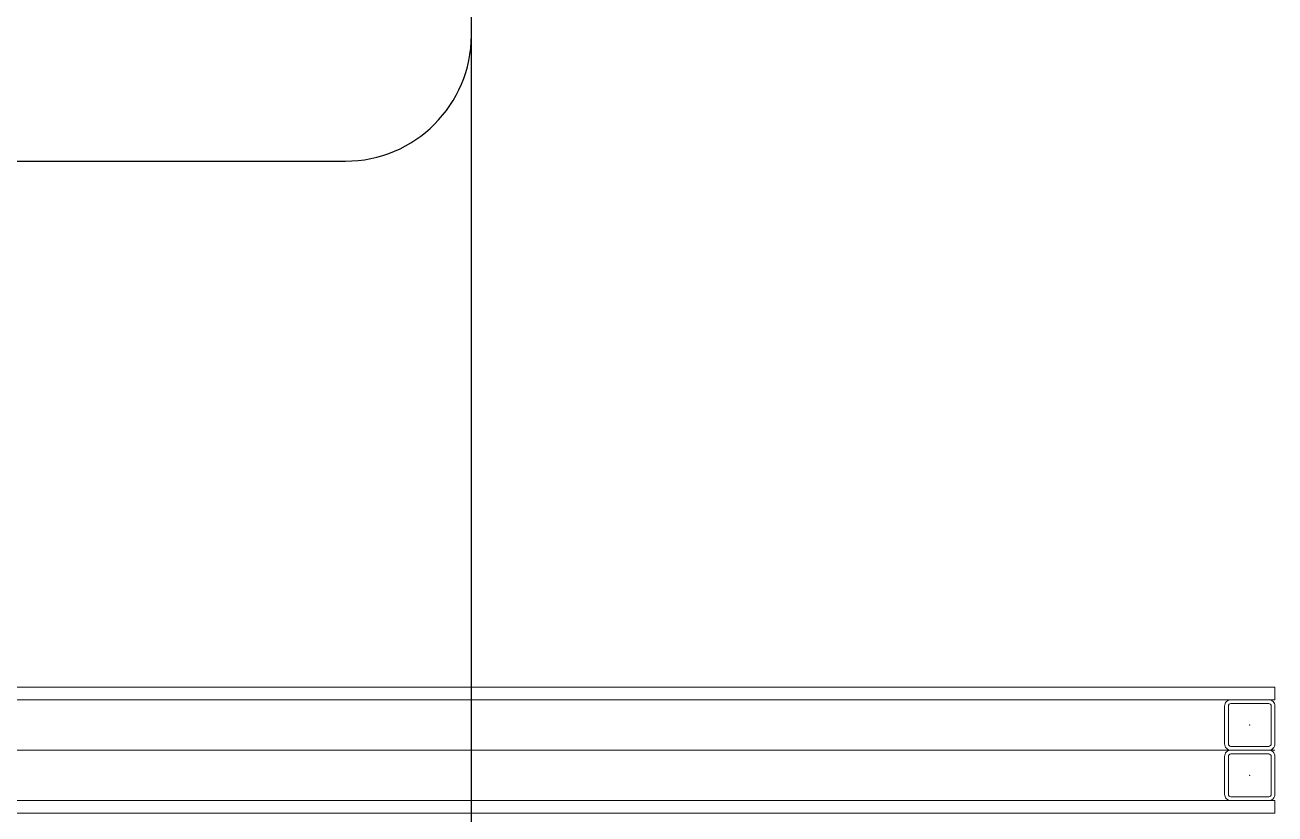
# Model space of a CAD drawing. Extents: x -1073 to 35213, y -1180 to 6950.
# Drawn here: x 17201.6 to 17300.8, y 2869.4 to 2932.1 of the extents above; entities that cross this region are included whole.
import ezdxf

# ---------------------------------------------------------------- set-up
doc = ezdxf.new("R2010")
doc.units = 0
doc.header["$LTSCALE"] = 25
doc.layers.get('0').update_dxf_attribs({"color": 9, "lineweight": 9})
for name, color, linetype, lineweight in [('06D', 9, 'Continuous', 9), ('10', 9, 'Continuous', 9), ('11', 9, 'Continuous', 9), ('33', 9, 'BATTING', 9), ('DATA TAVAN', 160, 'Continuous', 30)]:
    doc.layers.add(name, color=color, linetype=linetype, lineweight=lineweight)
doc.linetypes.add('BATTING', pattern='A,0.0001,-0.1,[134,ltypeshp.shx,S=0.1,R=0,X=-0.1,Y=0],-0.2,[134,ltypeshp.shx,S=0.1,R=180,X=0.1,Y=0],-0.1', length=0.4001)

# ---------------------------------------------------------------- blocks, each defined once
blk = doc.blocks.new('Prf-40x40')
for points in [[(1.5, -2), (-1.5, -2, -0.414214), (-2, -1.5), (-2, 1.5, -0.414214), (-1.5, 2), (1.5, 2, -0.414214), (2, 1.5), (2, -1.5, -0.414214)], [(1.5, -1.7), (-1.5, -1.7, -0.414214), (-1.7, -1.5), (-1.7, 1.5, -0.414214), (-1.5, 1.7), (1.5, 1.7, -0.414214), (1.7, 1.5), (1.7, -1.5, -0.414214)]]:
    blk.add_lwpolyline(points, format="xyb", close=True)
blk.add_point((0, 0))

msp = doc.modelspace()

# ---------------------------------------------------------------- linework, layer by layer
at = {"layer": '06D'}
msp.add_lwpolyline([(17297.309, 2874.5), (16824.338, 2874.5)], dxfattribs=at)
at = {"layer": '11'}
for points in [[(16820.838, 2878.5), (16820.838, 2879.5), (17300.809, 2879.5), (17300.809, 2878.5)], [(16820.838, 2869.5), (16820.838, 2870.5), (17300.809, 2870.5), (17300.809, 2869.5)]]:
    msp.add_lwpolyline(points, close=True, dxfattribs=at)
at = {"layer": '33', "ltscale": 0.3}
msp.add_lwpolyline([(16820.938, 2874.5), (17300.809, 2874.5)], dxfattribs=at)
at = {"layer": 'DATA TAVAN'}
for p, q in [((17237.021, 2840.396), (17237.021, 2992.523)), ((17153.883, 2921.265), (17227.021, 2921.265))]:
    msp.add_line(p, q, dxfattribs=at)
msp.add_arc((17227.021, 2931.265), 10, 270, 0, dxfattribs=at)

# ---------------------------------------------------------------- block references
at = {"layer": '10', "xscale": -1}
for p in [(17298.809, 2876.5), (17298.809, 2872.5)]:
    msp.add_blockref('Prf-40x40', p, dxfattribs=at)

doc.saveas('drawing.dxf')
